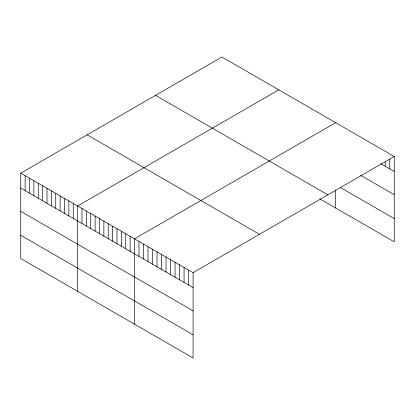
<?xml version="1.0" encoding="UTF-8"?>
<svg xmlns="http://www.w3.org/2000/svg" width="415" height="415" viewBox="0 0 415 415"><rect width="100%" height="100%" fill="white"/><g stroke="black" fill="none" stroke-linecap="round" stroke-linejoin="round"><path stroke-width="0.62" d="M20.75 173.164L193.074 272.65L193.074 357.984L20.75 258.498L20.75 173.164L221.926 57.016L394.25 156.502L394.25 241.836L319.804 198.858M278.792 89.847L77.615 205.996L77.615 291.33M335.662 122.679L134.481 238.827L134.481 324.162M193.074 272.65L394.25 156.502M380.731 163.666L394.25 171.473M360.697 175.322L394.25 194.692M340.165 187.393L394.25 218.617M155.537 95.341L327.86 194.832M87.14 134.834L259.463 234.325M20.75 188.135L193.074 287.621M20.75 211.354L193.074 310.84M20.75 235.274L193.074 334.765M389.742 158.893L389.742 168.874M385.234 161.902L385.234 166.27M335.662 190.013L335.662 208.014M188.566 270.051L188.566 285.022M184.058 267.447L184.058 282.418M179.555 264.848L179.555 279.814M175.047 262.244L175.047 277.215M170.539 259.64L170.539 274.611M166.031 257.041L166.031 272.012M161.523 254.437L161.523 269.408M157.015 251.838L157.015 266.804M152.513 249.233L152.513 264.205M148.005 246.629L148.005 261.6M143.497 244.03L143.497 259.002M138.989 241.426L138.989 256.397M130.108 236.301L130.108 251.272M125.735 233.775L125.735 248.746M121.362 231.248L121.362 246.22M116.983 228.722L116.983 243.693M112.61 226.196L112.61 241.167M108.237 223.675L108.237 238.641M103.864 221.148L103.864 236.119M99.486 218.622L99.486 233.593M95.113 216.096L95.113 231.067M90.74 213.569L90.74 228.541M86.367 211.043L86.367 226.014M81.988 208.522L81.988 223.488M73.242 203.469L73.242 218.44M68.869 200.943L68.869 215.914M64.491 198.417L64.491 213.388M60.118 195.89L60.118 210.862M55.745 193.364L55.745 208.335M51.372 190.843L51.372 205.809M46.994 188.317L46.994 203.288M42.62 185.79L42.62 200.761M38.247 183.264L38.247 198.235M33.874 180.738L33.874 195.709M29.496 178.211L29.496 193.183M25.123 175.69L25.123 190.656"/></g></svg>
